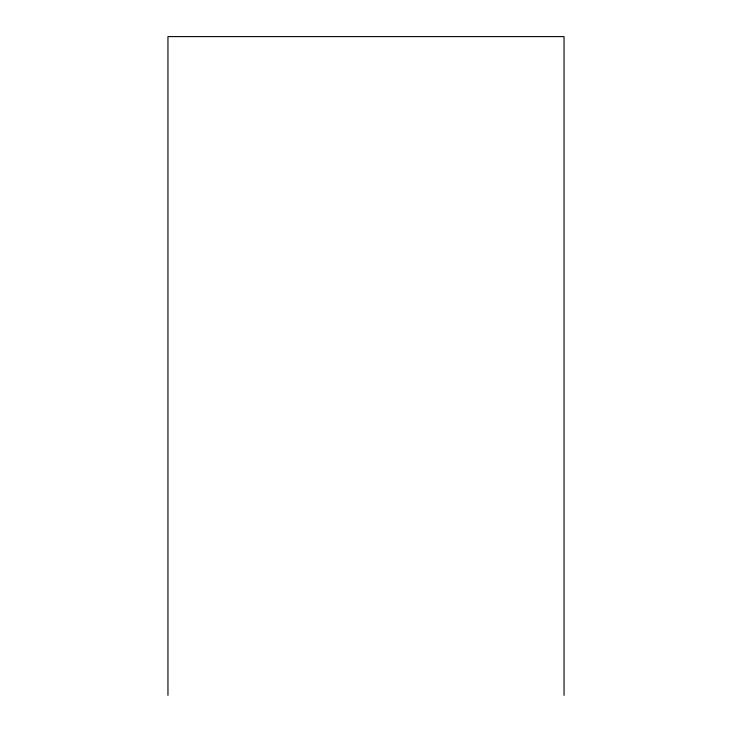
<?xml version="1.0" encoding="UTF-8"?>
<svg xmlns="http://www.w3.org/2000/svg" width="732" height="732" viewBox="0 0 732 732"><rect width="100%" height="100%" fill="white"/><g stroke="black" fill="none" stroke-linecap="round" stroke-linejoin="round"><path stroke-width="1.1" d="M564.043 695.4L564.043 36.6L167.957 36.6L167.957 695.4"/></g></svg>
